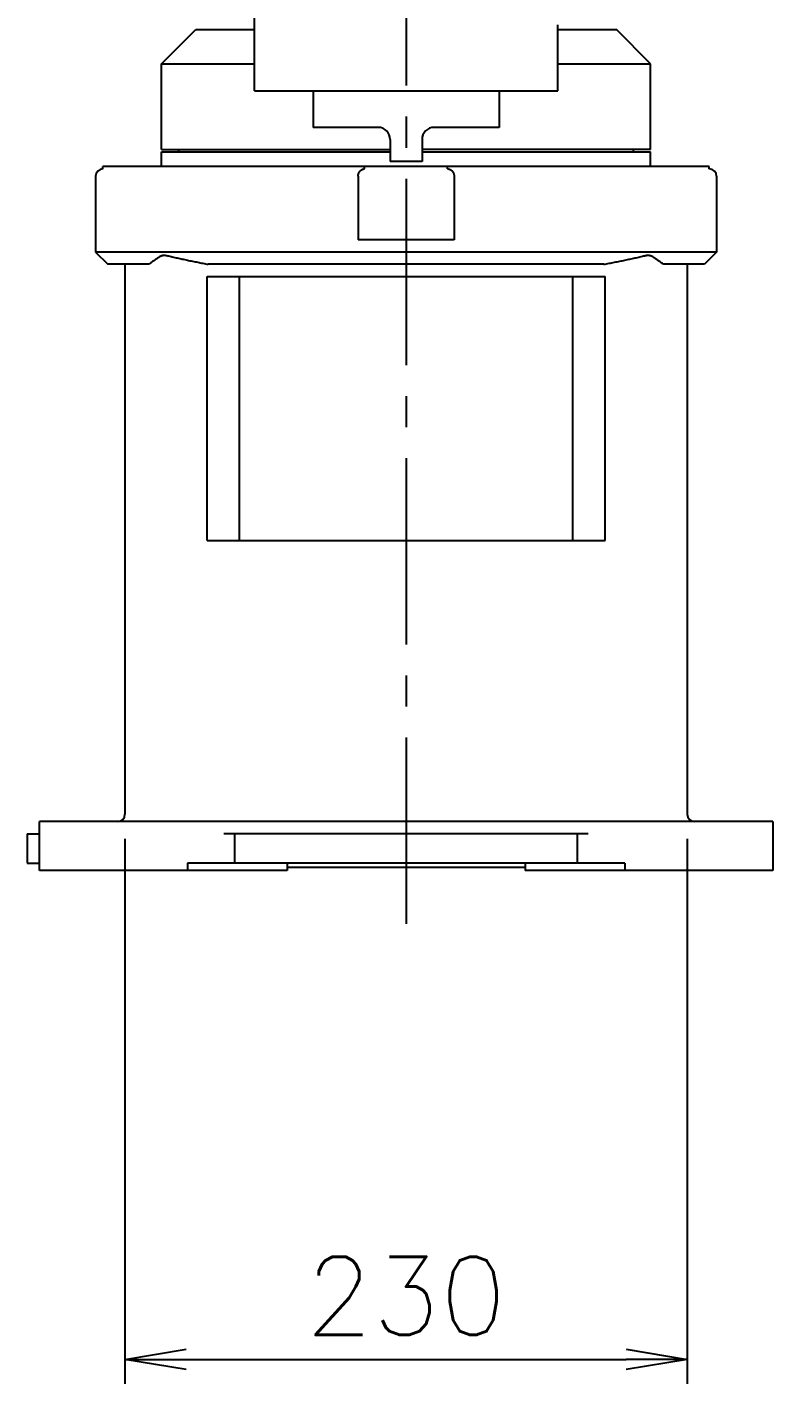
# Model space of a CAD drawing. Extents: x -7647 to -3756, y -5015 to -2358.
# Drawn here: x -6237 to -5932, y -4730 to -4175 of the extents above; entities that cross this region are included whole.
import ezdxf

# ---------------------------------------------------------------- set-up
doc = ezdxf.new("R2010")
doc.units = 0
doc.header["$LTSCALE"] = 4
doc.header["$MEASUREMENT"] = 0
doc.linetypes.add('CENTRE2', pattern=[28.575, 19.05, -3.175, 3.175, -3.175])
doc.layers.get('0').update_dxf_attribs({"linetype": 'CONTINUOUS'})
doc.layers.get('DEFPOINTS').update_dxf_attribs({"linetype": 'CONTINUOUS'})
for name, color, linetype in [('01', 7, 'CONTINUOUS'), ('01CENTER', 5, 'CENTRE2'), ('01HOSO', 6, 'CONTINUOUS'), ('02', 5, 'CONTINUOUS')]:
    doc.layers.add(name, color=color, linetype=linetype)
doc.styles.add('BIGFONT', font='ROMANS.SHX', dxfattribs={"bigfont": 'bigfont'})
doc.dimstyles.new('L-IN', dxfattribs={"dimscale": 10, "dimtxt": 3.2, "dimasz": 2.5, "dimexe": 1, "dimexo": 1, "dimgap": 1, "dimtad": 1, "dimdec": 0, "dimtxsty": 'BIGFONT', "dimblk": 'YA-IN', "dimblk1": 'OPEN', "dimblk2": 'OPEN', "dimsah": 1, "dimcen": 0, "dimclrd": 256, "dimclre": 256, "dimclrt": 256, "dimazin": 3, "dimtp": 0.1, "dimtm": 0.2, "dimtfac": 0.625, "dimtdec": 0, "dimtmove": 0, "dimatfit": 3, "dimtolj": 1})

# ---------------------------------------------------------------- blocks, each defined once
blk = doc.blocks.new('_OPEN')
at = {"color": 0, "linetype": 'BYBLOCK'}
for p, q in [((-1, 0.167), (0, 0)), ((0, 0), (-1, -0.167)), ((0, 0), (-1, 0))]:
    blk.add_line(p, q, dxfattribs=at)
blk = doc.blocks.new('*D22')
at = {"linetype": 'BYBLOCK'}
for p, q in [((-6197, -4507), (-6197, -4730)), ((-5967, -4507), (-5967, -4730)), ((-6172, -4720), (-5992, -4720))]:
    blk.add_line(p, q, dxfattribs=at)
at = {"layer": 'DEFPOINTS', "color": 0, "linetype": 'BYBLOCK'}
for p in [(-6197, -4497), (-5967, -4497), (-5967, -4720)]:
    blk.add_point(p, dxfattribs=at)
at = {"linetype": 'BYBLOCK', "xscale": 25, "yscale": 25, "zscale": 25, "rotation": 180}
blk.add_blockref('_OPEN', (-6197, -4720), dxfattribs=at)
at = {"linetype": 'BYBLOCK', "xscale": 25, "yscale": 25, "zscale": 25}
blk.add_blockref('_OPEN', (-5967, -4720), dxfattribs=at)
at = {"linetype": 'BYBLOCK', "insert": (-6082, -4694), "char_height": 32, "attachment_point": 5, "style": 'BIGFONT'}
blk.add_mtext('\\A1;230', dxfattribs=at)
blk = doc.blocks.new('YA-IN')
at = {"color": 0, "linetype": 'BYBLOCK'}
for p, q in [((0, 0), (-1, 0.167)), ((-1, -0.167), (0, 0)), ((0, 0), (-1, 0))]:
    blk.add_line(p, q, dxfattribs=at)

msp = doc.modelspace()

# ---------------------------------------------------------------- linework, layer by layer
at = {"layer": '01', "linetype": 'CONTINUOUS'}
for p, q in [((-6144, -4201), (-6144, -4163.73758)), ((-6182, -4190), (-6168, -4176)), ((-6168, -4176), (-6144, -4176)), ((-6020, -4201), (-6020, -4174)), ((-6020, -4176), (-5996, -4176)), ((-5982, -4190), (-5996, -4176)), ((-6182, -4225), (-6182, -4190)), ((-5982, -4225), (-5982, -4190)), ((-6144, -4201), (-6020, -4201)), ((-6120, -4201), (-6120, -4216)), ((-6044, -4201), (-6044, -4216)), ((-6093.5, -4216), (-6120, -4216)), ((-6044, -4216), (-6070.5, -4216)), ((-6088.5, -4221), (-6088.5, -4230)), ((-6075.5, -4221), (-6075.5, -4230)), ((-6182, -4225), (-6088.5, -4225)), ((-6182, -4226), (-6088.5, -4226)), ((-6182, -4232), (-6182, -4226)), ((-6175, -4226), (-6175, -4225)), ((-5982, -4225), (-6075.5, -4225)), ((-6075.5, -4226), (-5982, -4226)), ((-5989, -4226), (-5989, -4225)), ((-5982, -4232), (-5982, -4226)), ((-5958, -4232), (-6206, -4232)), ((-6206, -4233), (-6206, -4232)), ((-6098.97477, -4233), (-6098.97477, -4232)), ((-6075.5, -4230), (-6088.5, -4230)), ((-6065.02523, -4233), (-6065.02523, -4232)), ((-5958, -4233), (-5958, -4232)), ((-6209, -4236), (-6209, -4267)), ((-6101.6178, -4236), (-6101.6178, -4262)), ((-6062.3822, -4236), (-6062.3822, -4262)), ((-5955, -4236), (-5955, -4267)), ((-6062.3822, -4262), (-6101.6178, -4262)), ((-6209, -4267), (-6204, -4272)), ((-5955, -4267), (-5960, -4272)), ((-6187.24118, -4272), (-6204, -4272)), ((-6197, -4272), (-6197, -4497)), ((-6001.07837, -4272), (-6162.92163, -4272)), ((-5960, -4272), (-5976.75882, -4272)), ((-5967, -4272), (-5967, -4497)), ((-6163.38796, -4277), (-6000.61204, -4277)), ((-6163.38796, -4385), (-6000.61204, -4385)), ((-5932, -4500), (-6232, -4500)), ((-6232, -4520), (-6232, -4500)), ((-5932, -4500), (-5932, -4520)), ((-6237, -4505), (-6237, -4517)), ((-6237, -4505), (-6232, -4505)), ((-6007.5092, -4505), (-6156.4908, -4505)), ((-6152, -4517), (-6152, -4505)), ((-6012, -4505), (-6012, -4517)), ((-6237, -4517), (-6232, -4517)), ((-5992.57498, -4517), (-6171.42502, -4517)), ((-6171.42502, -4517), (-6171.42502, -4520)), ((-6130.70923, -4517), (-6130.70923, -4520)), ((-6033.29077, -4517), (-6033.29077, -4520)), ((-5992.57498, -4517), (-5992.57498, -4520)), ((-6130.70923, -4520), (-6232, -4520)), ((-6130.70923, -4518.6), (-6033.29077, -4518.6)), ((-5932, -4520), (-6033.29077, -4520))]:
    msp.add_line(p, q, dxfattribs=at)
for centre, radius, start, end in [((-6093.5, -4221), 5, 0, 90), ((-6070.5, -4221), 5, 90, 180), ((-6206, -4236), 3, 90, 180), ((-5958, -4236), 3, 0, 90), ((-6200, -4497), 3, 270, 0), ((-5964, -4497), 3, 180, 268.5483871)]:
    msp.add_arc(centre, radius, start, end, dxfattribs=at)
for points, knots in [([(-6101.6178, -4236), (-6101.6173, -4235.95565), (-6101.61631, -4235.8669), (-6101.60826, -4235.73391), (-6101.59538, -4235.60111), (-6101.57716, -4235.46863), (-6101.55369, -4235.33658), (-6101.52485, -4235.20509), (-6101.49059, -4235.07433), (-6101.45081, -4234.94444), (-6101.40543, -4234.81565), (-6101.35434, -4234.68814), (-6101.29744, -4234.56217), (-6101.23464, -4234.43803), (-6101.16584, -4234.31601), (-6101.09097, -4234.19648), (-6101.00996, -4234.07979), (-6100.92277, -4233.96638), (-6100.82938, -4233.85667), (-6100.72981, -4233.75116), (-6100.62411, -4233.65033), (-6100.51239, -4233.55474), (-6100.39479, -4233.4649), (-6100.27152, -4233.38139), (-6100.14288, -4233.30478), (-6100.00921, -4233.23561), (-6099.87093, -4233.17442), (-6099.72857, -4233.12171), (-6099.58272, -4233.07794), (-6099.43386, -4233.04339), (-6099.28248, -4233.0186), (-6099.12916, -4233.00292), (-6099.0263, -4233.00097), (-6098.97477, -4233)], [0, 0, 0, 0, 0.133044644, 0.266238484, 0.399545349, 0.533237546, 0.66728352, 0.801811433, 0.93697047, 1.072697817, 1.209230648, 1.346513129, 1.484670377, 1.623763046, 1.763740083, 1.904761585, 2.046716839, 2.189744389, 2.333743679, 2.478778438, 2.624784309, 2.771753737, 2.919679357, 3.068509384, 3.218178229, 3.368578883, 3.519769882, 3.671545245, 3.823698155, 3.976300712, 4.129639122, 4.283635278, 4.438171711, 4.438171711, 4.438171711, 4.438171711]), ([(-6065.02523, -4233), (-6064.9737, -4233.00097), (-6064.87084, -4233.00292), (-6064.71752, -4233.0186), (-6064.56614, -4233.04339), (-6064.41728, -4233.07794), (-6064.27143, -4233.12171), (-6064.12907, -4233.17442), (-6063.99079, -4233.23561), (-6063.85712, -4233.30478), (-6063.72848, -4233.38139), (-6063.60521, -4233.4649), (-6063.48761, -4233.55474), (-6063.37589, -4233.65033), (-6063.27019, -4233.75116), (-6063.17062, -4233.85667), (-6063.07723, -4233.96638), (-6062.99004, -4234.07979), (-6062.90903, -4234.19648), (-6062.83416, -4234.31601), (-6062.76536, -4234.43803), (-6062.70256, -4234.56217), (-6062.64566, -4234.68814), (-6062.59457, -4234.81565), (-6062.54919, -4234.94444), (-6062.50941, -4235.07433), (-6062.47515, -4235.20509), (-6062.44631, -4235.33658), (-6062.42284, -4235.46863), (-6062.40462, -4235.60111), (-6062.39174, -4235.73391), (-6062.38369, -4235.8669), (-6062.3827, -4235.95565), (-6062.3822, -4236)], [0, 0, 0, 0, 0.154536433, 0.308532589, 0.461871, 0.614473557, 0.766626466, 0.918401829, 1.069592828, 1.219993482, 1.369662327, 1.518492355, 1.666417974, 1.813387403, 1.959393273, 2.104428033, 2.248427323, 2.391454872, 2.533410126, 2.674431628, 2.814408665, 2.953501335, 3.091658583, 3.228941063, 3.365473894, 3.501201242, 3.636360279, 3.770888191, 3.904934165, 4.038626362, 4.171933227, 4.305127067, 4.438171711, 4.438171711, 4.438171711, 4.438171711]), ([(-6182.38839, -4268.66455), (-6182.74052, -4268.90376), (-6183.4311, -4269.37287), (-6184.44406, -4270.06592), (-6185.41435, -4270.73324), (-6186.34227, -4271.37463), (-6186.94604, -4271.79467), (-6187.24118, -4272)], [0, 0, 0, 0, 1.277095197, 2.504538462, 3.682042201, 4.809957088, 5.888568034, 5.888568034, 5.888568034, 5.888568034]), ([(-6182.38839, -4268.66455), (-6182.34918, -4268.63936), (-6182.2701, -4268.58855), (-6182.1428, -4268.52434), (-6182.00857, -4268.46808), (-6181.86692, -4268.42054), (-6181.71818, -4268.38134), (-6181.56237, -4268.35042), (-6181.39961, -4268.32767), (-6181.22994, -4268.31304), (-6181.05339, -4268.30647), (-6180.86998, -4268.30795), (-6180.67971, -4268.31746), (-6180.48256, -4268.33506), (-6180.27849, -4268.36074), (-6180.06749, -4268.39471), (-6179.84937, -4268.43654), (-6179.70237, -4268.47045), (-6179.62746, -4268.48773)], [0, 0, 0, 0, 0.139739026, 0.281813667, 0.427034668, 0.576092889, 0.729641325, 0.88821384, 1.052333096, 1.222422079, 1.398907484, 1.582144941, 1.772494188, 1.970277063, 2.175809714, 2.389401594, 2.611345624, 2.841943315, 2.841943315, 2.841943315, 2.841943315]), ([(-6179.62746, -4268.48773), (-6178.96172, -4268.64542), (-6177.62218, -4268.96272), (-6175.59677, -4269.42351), (-6173.54501, -4269.87668), (-6171.46747, -4270.32064), (-6169.36501, -4270.75561), (-6167.23826, -4271.18099), (-6165.0883, -4271.59777), (-6163.64604, -4271.86552), (-6162.92163, -4272)], [0, 0, 0, 0, 2.052478846, 4.129816143, 6.231413002, 8.356083512, 10.50309568, 12.672321803, 14.8626507, 17.073006221, 17.073006221, 17.073006221, 17.073006221]), ([(-6001.07837, -4272), (-6000.35359, -4271.86545), (-5998.91091, -4271.59762), (-5996.76063, -4271.18077), (-5994.63406, -4270.75542), (-5992.53193, -4270.32051), (-5990.45472, -4269.87662), (-5988.40324, -4269.42351), (-5986.37792, -4268.96274), (-5985.03837, -4268.64544), (-5984.37254, -4268.48773)], [0, 0, 0, 0, 2.21148949, 4.401982097, 6.570876583, 8.717516137, 10.84187282, 12.94314292, 15.020254662, 17.073006221, 17.073006221, 17.073006221, 17.073006221]), ([(-5984.37254, -4268.48773), (-5984.29763, -4268.47045), (-5984.15063, -4268.43654), (-5983.93251, -4268.39471), (-5983.72151, -4268.36074), (-5983.51744, -4268.33506), (-5983.32029, -4268.31746), (-5983.13002, -4268.30795), (-5982.94661, -4268.30647), (-5982.77006, -4268.31304), (-5982.60039, -4268.32767), (-5982.43763, -4268.35042), (-5982.28182, -4268.38134), (-5982.13308, -4268.42054), (-5981.99143, -4268.46808), (-5981.8572, -4268.52434), (-5981.7299, -4268.58855), (-5981.65082, -4268.63936), (-5981.61161, -4268.66455)], [0, 0, 0, 0, 0.230597691, 0.452541721, 0.666133601, 0.871666252, 1.069449127, 1.259798374, 1.443035831, 1.619521236, 1.78961022, 1.953729475, 2.11230199, 2.265850426, 2.414908647, 2.560129648, 2.702204289, 2.841943315, 2.841943315, 2.841943315, 2.841943315]), ([(-5976.75882, -4272), (-5977.05422, -4271.79449), (-5977.65821, -4271.3743), (-5978.58626, -4270.73281), (-5979.55631, -4270.06567), (-5980.56904, -4269.37277), (-5981.25949, -4268.90375), (-5981.61161, -4268.66455)], [0, 0, 0, 0, 1.079542955, 2.207348069, 3.384504631, 4.611510782, 5.888568034, 5.888568034, 5.888568034, 5.888568034])]:
    msp.add_open_spline(points, degree=3, knots=knots, dxfattribs=at)
at = {"layer": '01CENTER'}
msp.add_line((-6082, -3322.61988), (-6082, -4553.49354), dxfattribs=at)
at = {"layer": '01HOSO', "linetype": 'CONTINUOUS'}
for p, q in [((-6182, -4190), (-6144, -4190)), ((-6020, -4190), (-5982, -4190)), ((-5955, -4267), (-6209, -4267)), ((-6163.38796, -4385), (-6163.38796, -4277)), ((-6150.2, -4385), (-6150.2, -4277)), ((-6013.8, -4385), (-6013.8, -4277)), ((-6000.61204, -4385), (-6000.61204, -4277))]:
    msp.add_line(p, q, dxfattribs=at)

# ---------------------------------------------------------------- dimensions: what is measured, and where the dimension line sits
at = {"layer": '02'}
dim = msp.add_linear_dim(base=(-5967, -4720), p1=(-6197, -4497), p2=(-5967, -4497), dimstyle='L-IN', dxfattribs=at)
dim.commit()
dim.dimension.update_dxf_attribs({"geometry": '*D22', "text_midpoint": (-6082, -4694)})

doc.saveas('drawing.dxf')
